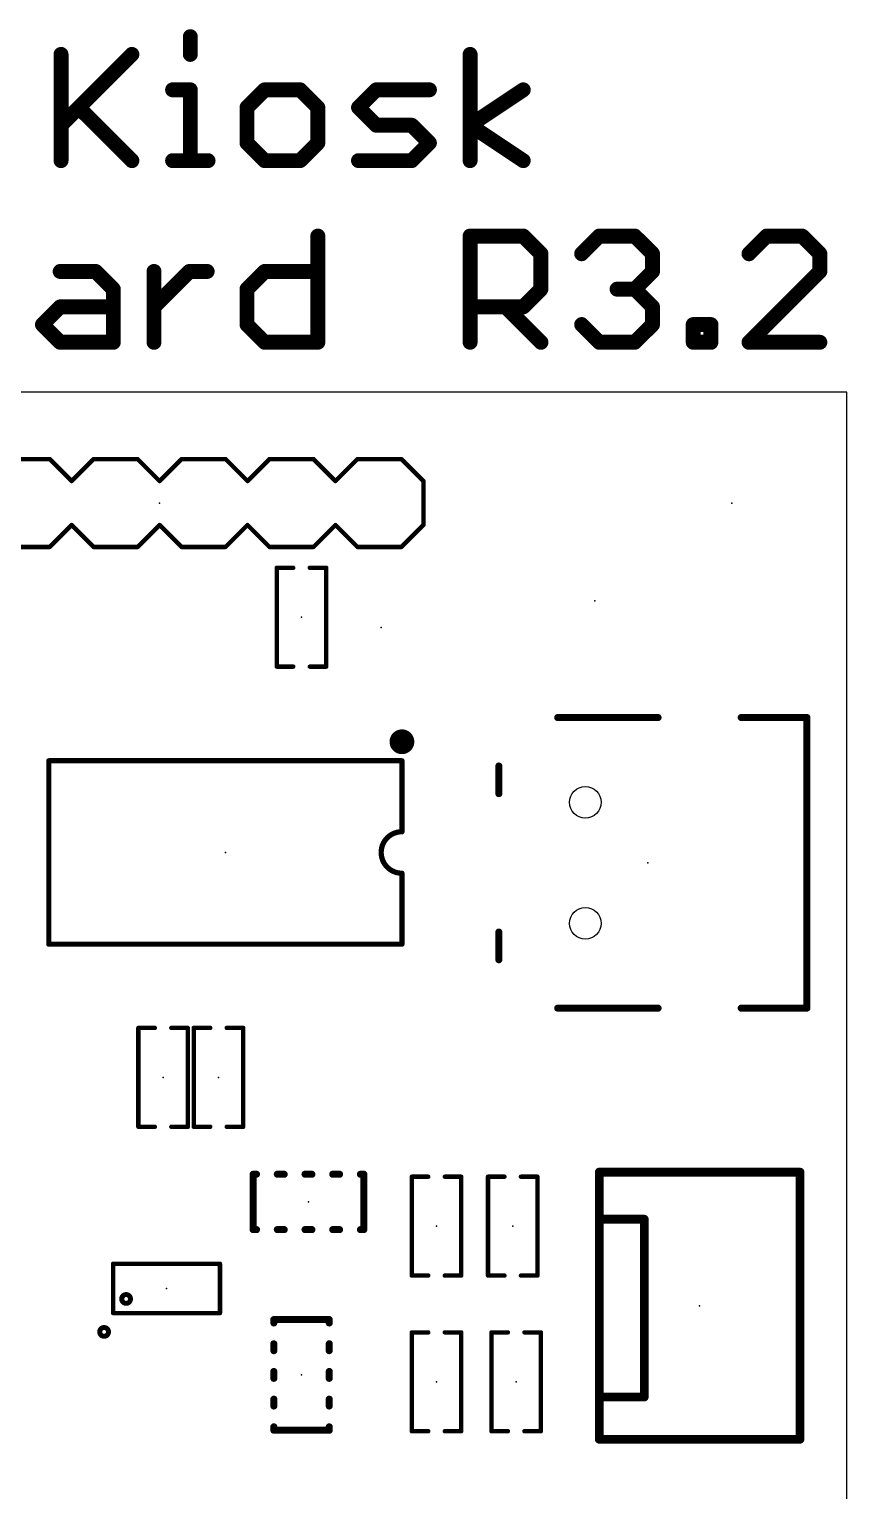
# Model space of a CAD drawing. Extents: x -49 to 146, y -19 to 112.
# Drawn here: x 122.43 to 146.05, y 70.15 to 112.4 of the extents above; entities that cross this region are included whole.
import ezdxf

# ---------------------------------------------------------------- set-up
doc = ezdxf.new("R2010")
doc.units = 0
for name, color, linetype in [('20', 7, 'CONTINUOUS'), ('21', 253, 'CONTINUOUS'), ('23', 7, 'CONTINUOUS')]:
    doc.layers.add(name, color=color, linetype=linetype)

msp = doc.modelspace()

# ---------------------------------------------------------------- linework, layer by layer
at = {"layer": '20'}
for p, q in [((146.05, 101.9), (0, 101.9)), ((146.05, 0), (146.05, 101.9))]:
    msp.add_line(p, q, dxfattribs=at)
for centre in [(138.5, 90.05), (138.5, 86.55)]:
    msp.add_circle(centre, 0.4572, dxfattribs=at)
at = {"layer": '21'}
for points, const_width in [([(127.0871, 112.1791), (127.0871, 111.6673)], 0.4318), ([(123.3525, 111.6673), (123.3525, 108.5965)], 0.4318), ([(123.3525, 109.6201), (125.3997, 111.6673)], 0.4318), ([(135.1693, 108.5965), (135.1693, 111.6673)], 0.4318), ([(126.5752, 110.6437), (127.0871, 110.6437)], 0.4318), ([(127.0871, 110.6437), (127.0871, 108.5965)], 0.4318), ([(129.2356, 110.6437), (128.7237, 110.1319)], 0.4318), ([(130.2592, 110.6437), (129.2356, 110.6437)], 0.4318), ([(130.771, 110.1319), (130.2592, 110.6437)], 0.4318), ([(131.9465, 110.1319), (132.4583, 110.6437)], 0.4318), ([(132.4583, 110.6437), (133.9937, 110.6437)], 0.4318), ([(135.1693, 109.6201), (136.7047, 110.6437)], 0.4318), ([(123.8643, 110.1319), (125.3997, 108.5965)], 0.4318), ([(128.7237, 110.1319), (128.7237, 109.1083)], 0.4318), ([(130.771, 109.1083), (130.771, 110.1319)], 0.4318), ([(132.4583, 109.6201), (131.9465, 110.1319)], 0.4318), ([(133.4819, 109.6201), (132.4583, 109.6201)], 0.4318), ([(133.9937, 109.1083), (133.4819, 109.6201)], 0.4318), ([(136.7047, 108.5965), (135.1693, 109.6201)], 0.4318), ([(128.7237, 109.1083), (129.2356, 108.5965)], 0.4318), ([(130.2592, 108.5965), (130.771, 109.1083)], 0.4318), ([(133.4819, 108.5965), (133.9937, 109.1083)], 0.4318), ([(126.5752, 108.5965), (127.5989, 108.5965)], 0.4318), ([(129.2356, 108.5965), (130.2592, 108.5965)], 0.4318), ([(131.9465, 108.5965), (133.4819, 108.5965)], 0.4318), ([(130.771, 106.4173), (130.771, 103.3465)], 0.4318), ([(135.1693, 103.3465), (135.1693, 106.4173)], 0.4318), ([(135.1693, 106.4173), (136.7047, 106.4173)], 0.4318), ([(136.7047, 106.4173), (137.2165, 105.9055)], 0.4318), ([(138.392, 105.9055), (138.9038, 106.4173)], 0.4318), ([(138.9038, 106.4173), (139.9274, 106.4173)], 0.4318), ([(139.9274, 106.4173), (140.4392, 105.9055)], 0.4318), ([(143.7379, 106.4173), (143.2261, 105.9055)], 0.4318), ([(144.7615, 106.4173), (143.7379, 106.4173)], 0.4318), ([(145.2733, 105.9055), (144.7615, 106.4173)], 0.4318), ([(137.2165, 105.9055), (137.2165, 104.8819)], 0.4318), ([(140.4392, 105.9055), (140.4392, 105.3937)], 0.4318), ([(145.2733, 105.3937), (145.2733, 105.9055)], 0.4318), ([(123.3272, 105.3937), (124.3508, 105.3937)], 0.4318), ([(124.3508, 105.3937), (124.8626, 104.8819)], 0.4318), ([(126.0381, 103.3465), (126.0381, 105.3937)], 0.4318), ([(126.0381, 104.3701), (127.0617, 105.3937)], 0.4318), ([(127.0617, 105.3937), (127.5735, 105.3937)], 0.4318), ([(128.7237, 104.8819), (129.2356, 105.3937)], 0.4318), ([(129.2356, 105.3937), (130.771, 105.3937)], 0.4318), ([(140.4392, 105.3937), (139.9274, 104.8819)], 0.4318), ([(143.2261, 103.3465), (145.2733, 105.3937)], 0.4318), ([(124.8626, 104.8819), (124.8626, 103.3465)], 0.4318), ([(128.7237, 103.8583), (128.7237, 104.8819)], 0.4318), ([(137.2165, 104.8819), (136.7047, 104.3701)], 0.4318), ([(139.9274, 104.8819), (139.4156, 104.8819)], 0.4318), ([(139.9274, 104.8819), (140.4392, 104.3701)], 0.4318), ([(122.8154, 103.8583), (123.3272, 104.3701)], 0.4318), ([(123.3272, 104.3701), (124.8626, 104.3701)], 0.4318), ([(136.7047, 104.3701), (135.1693, 104.3701)], 0.4318), ([(136.1929, 104.3701), (137.2165, 103.3465)], 0.4318), ([(140.4392, 104.3701), (140.4392, 103.8583)], 0.4318), ([(123.3272, 103.3465), (122.8154, 103.8583)], 0.4318), ([(129.2356, 103.3465), (128.7237, 103.8583)], 0.4318), ([(138.9038, 103.3465), (138.392, 103.8583)], 0.4318), ([(140.4392, 103.8583), (139.9274, 103.3465)], 0.4318), ([(141.6148, 103.3465), (141.6148, 103.8583)], 0.4318), ([(141.6148, 103.8583), (142.1266, 103.8583)], 0.4318), ([(142.1266, 103.8583), (142.1266, 103.3465)], 0.4318), ([(124.8626, 103.3465), (123.3272, 103.3465)], 0.4318), ([(130.771, 103.3465), (129.2356, 103.3465)], 0.4318), ([(139.9274, 103.3465), (138.9038, 103.3465)], 0.4318), ([(142.1266, 103.3465), (141.6148, 103.3465)], 0.4318), ([(145.2733, 103.3465), (143.2261, 103.3465)], 0.4318), ([(121.755, 99.97), (123.025, 99.97)], 0.127), ([(123.025, 99.97), (123.66, 99.335)], 0.127), ([(123.66, 99.335), (124.295, 99.97)], 0.127), ([(124.295, 99.97), (125.565, 99.97)], 0.127), ([(125.565, 99.97), (126.2, 99.335)], 0.127), ([(126.835, 99.97), (126.2, 99.335)], 0.127), ([(126.835, 99.97), (128.105, 99.97)], 0.127), ([(128.105, 99.97), (128.74, 99.335)], 0.127), ([(128.74, 99.335), (129.375, 99.97)], 0.127), ([(129.375, 99.97), (130.645, 99.97)], 0.127), ([(130.645, 99.97), (131.28, 99.335)], 0.127), ([(131.28, 99.335), (131.915, 99.97)], 0.127), ([(131.915, 99.97), (133.185, 99.97)], 0.127), ([(133.185, 99.97), (133.82, 99.335)], 0.127), ([(133.82, 99.335), (133.82, 98.065)], 0.127), ([(123.66, 98.065), (123.025, 97.43)], 0.127), ([(124.295, 97.43), (123.66, 98.065)], 0.127), ([(126.2, 98.065), (125.565, 97.43)], 0.127), ([(126.2, 98.065), (126.835, 97.43)], 0.127), ([(128.74, 98.065), (128.105, 97.43)], 0.127), ([(129.375, 97.43), (128.74, 98.065)], 0.127), ([(131.28, 98.065), (130.645, 97.43)], 0.127), ([(131.915, 97.43), (131.28, 98.065)], 0.127), ([(133.82, 98.065), (133.185, 97.43)], 0.127), ([(123.025, 97.43), (121.755, 97.43)], 0.127), ([(125.565, 97.43), (124.295, 97.43)], 0.127), ([(128.105, 97.43), (126.835, 97.43)], 0.127), ([(130.645, 97.43), (129.375, 97.43)], 0.127), ([(133.185, 97.43), (131.915, 97.43)], 0.127), ([(130.0619, 96.8288), (129.5856, 96.8288)], 0.127), ([(129.5856, 96.8288), (129.5856, 93.9712)], 0.127), ([(130.5381, 96.8288), (131.0144, 96.8288)], 0.127), ([(131.0144, 96.8288), (131.0144, 93.9712)], 0.127), ([(129.5856, 93.9712), (130.0619, 93.9712)], 0.127), ([(131.0144, 93.9712), (130.5381, 93.9712)], 0.127), ([(140.6, 92.5), (137.7, 92.5)], 0.2032), ([(144.9, 92.5), (143, 92.5)], 0.2032), ([(144.9, 84.1), (144.9, 92.5)], 0.2032), ([(123, 85.95), (123, 91.25)], 0.1524), ([(123, 91.25), (133.2, 91.25)], 0.1524), ([(133.2, 91.25), (133.2, 89.2)], 0.1524), ([(136, 91.1), (136, 90.3)], 0.2032), ([(133.2, 88), (133.2, 85.95)], 0.1524), ([(136, 86.3), (136, 85.5)], 0.2032), ([(133.2, 85.95), (123, 85.95)], 0.1524), ([(140.6, 84.1), (137.7, 84.1)], 0.2032), ([(143, 84.1), (144.9, 84.1)], 0.2032), ([(125.5856, 80.6712), (125.5856, 83.5288)], 0.127), ([(125.5856, 83.5288), (126.0619, 83.5288)], 0.127), ([(127.0144, 83.5288), (126.5381, 83.5288)], 0.127), ([(127.0144, 80.6712), (127.0144, 83.5288)], 0.127), ([(127.1856, 80.6712), (127.1856, 83.5288)], 0.127), ([(127.1856, 83.5288), (127.6619, 83.5288)], 0.127), ([(128.6144, 83.5288), (128.1381, 83.5288)], 0.127), ([(128.6144, 80.6712), (128.6144, 83.5288)], 0.127), ([(126.0619, 80.6712), (125.5856, 80.6712)], 0.127), ([(126.5381, 80.6712), (127.0144, 80.6712)], 0.127), ([(127.6619, 80.6712), (127.1856, 80.6712)], 0.127), ([(128.1381, 80.6712), (128.6144, 80.6712)], 0.127), ([(138.9, 78), (138.9, 79.36)], 0.254), ([(138.9, 79.36), (144.7, 79.36)], 0.254), ([(144.7, 79.36), (144.7, 71.64)], 0.254), ([(128.9, 77.7), (128.9, 79.3)], 0.2032), ([(128.9, 79.3), (129, 79.3)], 0.2032), ([(129.8, 79.3), (129.6, 79.3)], 0.2032), ([(130.6, 79.3), (130.4, 79.3)], 0.2032), ([(131.4, 79.3), (131.2, 79.3)], 0.2032), ([(132, 79.3), (132.1, 79.3)], 0.2032), ([(132.1, 79.3), (132.1, 77.7)], 0.2032), ([(133.9619, 79.2288), (133.4856, 79.2288)], 0.127), ([(133.4856, 79.2288), (133.4856, 76.3712)], 0.127), ([(134.4381, 79.2288), (134.9144, 79.2288)], 0.127), ([(134.9144, 79.2288), (134.9144, 76.3712)], 0.127), ([(136.1619, 79.2288), (135.6856, 79.2288)], 0.127), ([(135.6856, 79.2288), (135.6856, 76.3712)], 0.127), ([(136.6381, 79.2288), (137.1144, 79.2288)], 0.127), ([(137.1144, 79.2288), (137.1144, 76.3712)], 0.127), ([(129, 77.7), (128.9, 77.7)], 0.2032), ([(129.6, 77.7), (129.8, 77.7)], 0.2032), ([(130.4, 77.7), (130.6, 77.7)], 0.2032), ([(131.2, 77.7), (131.4, 77.7)], 0.2032), ([(132.1, 77.7), (132, 77.7)], 0.2032), ([(138.9, 72.86), (138.9, 78)], 0.254), ([(140.2, 78), (138.9, 78)], 0.254), ([(140.2, 72.86), (140.2, 78)], 0.254), ([(124.8562, 76.7126), (127.9438, 76.7126)], 0.127), ([(124.8562, 75.2876), (124.8562, 76.7126)], 0.127), ([(127.9438, 76.7126), (127.9438, 75.2876)], 0.127), ([(133.4856, 76.3712), (133.9619, 76.3712)], 0.127), ([(134.9144, 76.3712), (134.4381, 76.3712)], 0.127), ([(135.6856, 76.3712), (136.1619, 76.3712)], 0.127), ([(137.1144, 76.3712), (136.6381, 76.3712)], 0.127), ([(127.9438, 75.2876), (124.8562, 75.2876)], 0.127), ([(129.5, 75.1), (131.1, 75.1)], 0.2032), ([(129.5, 75), (129.5, 75.1)], 0.2032), ([(131.1, 75.1), (131.1, 75)], 0.2032), ([(133.9619, 74.7288), (133.4856, 74.7288)], 0.127), ([(133.4856, 74.7288), (133.4856, 71.8712)], 0.127), ([(134.4381, 74.7288), (134.9144, 74.7288)], 0.127), ([(134.9144, 74.7288), (134.9144, 71.8712)], 0.127), ([(136.2619, 74.7288), (135.7856, 74.7288)], 0.127), ([(135.7856, 74.7288), (135.7856, 71.8712)], 0.127), ([(136.7381, 74.7288), (137.2144, 74.7288)], 0.127), ([(137.2144, 74.7288), (137.2144, 71.8712)], 0.127), ([(129.5, 74.4), (129.5, 74.2)], 0.2032), ([(131.1, 74.2), (131.1, 74.4)], 0.2032), ([(129.5, 73.6), (129.5, 73.4)], 0.2032), ([(131.1, 73.4), (131.1, 73.6)], 0.2032), ([(129.5, 72.8), (129.5, 72.6)], 0.2032), ([(131.1, 72.6), (131.1, 72.8)], 0.2032), ([(138.9, 71.64), (138.9, 72.86)], 0.254), ([(138.9, 72.86), (140.2, 72.86)], 0.254), ([(129.5, 71.9), (129.5, 72)], 0.2032), ([(131.1, 71.9), (129.5, 71.9)], 0.2032), ([(131.1, 72), (131.1, 71.9)], 0.2032), ([(133.4856, 71.8712), (133.9619, 71.8712)], 0.127), ([(134.9144, 71.8712), (134.4381, 71.8712)], 0.127), ([(135.7856, 71.8712), (136.2619, 71.8712)], 0.127), ([(137.2144, 71.8712), (136.7381, 71.8712)], 0.127), ([(144.7, 71.64), (138.9, 71.64)], 0.254)]:
    msp.add_lwpolyline(points, dxfattribs=dict(at, const_width=const_width))
for points, const_width in [([(127.195, 112.1791, 1), (126.9791, 112.1791)], 0.2159), ([(123.4604, 111.6673, 1), (123.2445, 111.6673)], 0.2159), ([(125.476, 111.591, 1), (125.3234, 111.7437)], 0.2159), ([(126.9791, 111.6673, 1), (127.195, 111.6673)], 0.2159), ([(135.2772, 111.6673, 1), (135.0613, 111.6673)], 0.2159), ([(126.5752, 110.7517, 1), (126.5752, 110.5358)], 0.2159), ([(127.195, 110.6437, 1), (126.9791, 110.6437)], 0.2159), ([(127.0871, 110.5358, 1), (127.0871, 110.7517)], 0.2159), ([(129.2356, 110.7517, 1), (129.2356, 110.5358)], 0.2159), ([(129.3119, 110.5674, 1), (129.1592, 110.72)], 0.2159), ([(130.3355, 110.72, 1), (130.1828, 110.5674)], 0.2159), ([(130.2592, 110.5358, 1), (130.2592, 110.7517)], 0.2159), ([(132.4583, 110.7517, 1), (132.4583, 110.5358)], 0.2159), ([(132.5346, 110.5674, 1), (132.382, 110.72)], 0.2159), ([(133.9937, 110.5358, 1), (133.9937, 110.7517)], 0.2159), ([(136.7645, 110.5539, 1), (136.6448, 110.7335)], 0.2159), ([(123.9406, 110.2082, 1), (123.788, 110.0556)], 0.2159), ([(128.8317, 110.1319, 1), (128.6158, 110.1319)], 0.2159), ([(128.6474, 110.2082, 1), (128.8001, 110.0556)], 0.2159), ([(130.8789, 110.1319, 1), (130.663, 110.1319)], 0.2159), ([(130.6946, 110.0556, 1), (130.8473, 110.2082)], 0.2159), ([(132.0228, 110.2082, 1), (131.8702, 110.0556)], 0.2159), ([(131.8702, 110.2082, 1), (132.0228, 110.0556)], 0.2159), ([(132.4583, 109.7281, 1), (132.4583, 109.5122)], 0.2159), ([(133.5582, 109.6964, 1), (133.4056, 109.5438)], 0.2159), ([(133.4819, 109.5122, 1), (133.4819, 109.7281)], 0.2159), ([(135.2291, 109.7099, 1), (135.1094, 109.5303)], 0.2159), ([(123.2762, 109.6964, 1), (123.4288, 109.5438)], 0.2159), ([(132.382, 109.5438, 1), (132.5346, 109.6964)], 0.2159), ([(135.1094, 109.7099, 1), (135.2291, 109.5303)], 0.2159), ([(128.6158, 109.1083, 1), (128.8317, 109.1083)], 0.2159), ([(128.8001, 109.1846, 1), (128.6474, 109.032)], 0.2159), ([(130.663, 109.1083, 1), (130.8789, 109.1083)], 0.2159), ([(130.8473, 109.032, 1), (130.6946, 109.1846)], 0.2159), ([(134.07, 109.032, 1), (133.9174, 109.1846)], 0.2159), ([(133.9174, 109.032, 1), (134.07, 109.1846)], 0.2159), ([(123.2445, 108.5965, 1), (123.4604, 108.5965)], 0.2159), ([(125.3234, 108.5202, 1), (125.476, 108.6728)], 0.2159), ([(126.5752, 108.7045, 1), (126.5752, 108.4886)], 0.2159), ([(126.9791, 108.5965, 1), (127.195, 108.5965)], 0.2159), ([(127.5989, 108.4886, 1), (127.5989, 108.7045)], 0.2159), ([(129.2356, 108.7045, 1), (129.2356, 108.4886)], 0.2159), ([(129.1592, 108.5202, 1), (129.3119, 108.6728)], 0.2159), ([(130.1828, 108.6728, 1), (130.3355, 108.5202)], 0.2159), ([(130.2592, 108.4886, 1), (130.2592, 108.7045)], 0.2159), ([(131.9465, 108.7045, 1), (131.9465, 108.4886)], 0.2159), ([(133.4056, 108.6728, 1), (133.5582, 108.5202)], 0.2159), ([(133.4819, 108.4886, 1), (133.4819, 108.7045)], 0.2159), ([(135.0613, 108.5965, 1), (135.2772, 108.5965)], 0.2159), ([(136.6448, 108.5067, 1), (136.7645, 108.6863)], 0.2159), ([(130.8789, 106.4173, 1), (130.663, 106.4173)], 0.2159), ([(135.2772, 106.4173, 1), (135.0613, 106.4173)], 0.2159), ([(135.1693, 106.5253, 1), (135.1693, 106.3094)], 0.2159), ([(136.781, 106.4937, 1), (136.6283, 106.341)], 0.2159), ([(136.7047, 106.3094, 1), (136.7047, 106.5253)], 0.2159), ([(138.9038, 106.5253, 1), (138.9038, 106.3094)], 0.2159), ([(138.9801, 106.341, 1), (138.8275, 106.4937)], 0.2159), ([(140.0037, 106.4937, 1), (139.8511, 106.341)], 0.2159), ([(139.9274, 106.3094, 1), (139.9274, 106.5253)], 0.2159), ([(143.7379, 106.5253, 1), (143.7379, 106.3094)], 0.2159), ([(143.8143, 106.341, 1), (143.6616, 106.4937)], 0.2159), ([(144.8379, 106.4937, 1), (144.6852, 106.341)], 0.2159), ([(144.7615, 106.3094, 1), (144.7615, 106.5253)], 0.2159), ([(137.3244, 105.9055, 1), (137.1085, 105.9055)], 0.2159), ([(137.1401, 105.8292, 1), (137.2928, 105.9819)], 0.2159), ([(138.3157, 105.9819, 1), (138.4683, 105.8292)], 0.2159), ([(140.5472, 105.9055, 1), (140.3313, 105.9055)], 0.2159), ([(140.3629, 105.8292, 1), (140.5156, 105.9819)], 0.2159), ([(143.1498, 105.9819, 1), (143.3025, 105.8292)], 0.2159), ([(145.3813, 105.9055, 1), (145.1654, 105.9055)], 0.2159), ([(145.197, 105.8292, 1), (145.3497, 105.9819)], 0.2159), ([(123.3272, 105.5017, 1), (123.3272, 105.2858)], 0.2159), ([(124.4271, 105.47, 1), (124.2744, 105.3174)], 0.2159), ([(124.3508, 105.2858, 1), (124.3508, 105.5017)], 0.2159), ([(126.1461, 105.3937, 1), (125.9302, 105.3937)], 0.2159), ([(127.0617, 105.5017, 1), (127.0617, 105.2858)], 0.2159), ([(127.1381, 105.3174, 1), (126.9854, 105.47)], 0.2159), ([(127.5735, 105.2858, 1), (127.5735, 105.5017)], 0.2159), ([(129.2356, 105.5017, 1), (129.2356, 105.2858)], 0.2159), ([(129.3119, 105.3174, 1), (129.1592, 105.47)], 0.2159), ([(130.771, 105.2858, 1), (130.771, 105.5017)], 0.2159), ([(140.3313, 105.3937, 1), (140.5472, 105.3937)], 0.2159), ([(140.5156, 105.3174, 1), (140.3629, 105.47)], 0.2159), ([(145.1654, 105.3937, 1), (145.3813, 105.3937)], 0.2159), ([(145.3497, 105.3174, 1), (145.197, 105.47)], 0.2159), ([(124.9705, 104.8819, 1), (124.7546, 104.8819)], 0.2159), ([(124.7862, 104.8056, 1), (124.9389, 104.9582)], 0.2159), ([(128.8317, 104.8819, 1), (128.6158, 104.8819)], 0.2159), ([(128.6474, 104.9582, 1), (128.8001, 104.8056)], 0.2159), ([(137.1085, 104.8819, 1), (137.3244, 104.8819)], 0.2159), ([(137.2928, 104.8056, 1), (137.1401, 104.9582)], 0.2159), ([(139.4156, 104.9899, 1), (139.4156, 104.774)], 0.2159), ([(140.0037, 104.9582, 1), (139.8511, 104.8056)], 0.2159), ([(139.8511, 104.9582, 1), (140.0037, 104.8056)], 0.2159), ([(139.9274, 104.774, 1), (139.9274, 104.9899)], 0.2159), ([(123.3272, 104.4781, 1), (123.3272, 104.2622)], 0.2159), ([(123.4035, 104.2938, 1), (123.2508, 104.4464)], 0.2159), ([(124.8626, 104.2622, 1), (124.8626, 104.4781)], 0.2159), ([(125.9618, 104.4464, 1), (126.1145, 104.2938)], 0.2159), ([(135.1693, 104.4781, 1), (135.1693, 104.2622)], 0.2159), ([(136.2692, 104.4464, 1), (136.1165, 104.2938)], 0.2159), ([(136.6283, 104.4464, 1), (136.781, 104.2938)], 0.2159), ([(136.7047, 104.2622, 1), (136.7047, 104.4781)], 0.2159), ([(140.5472, 104.3701, 1), (140.3313, 104.3701)], 0.2159), ([(140.3629, 104.2938, 1), (140.5156, 104.4464)], 0.2159), ([(122.8917, 103.9346, 1), (122.739, 103.782)], 0.2159), ([(122.739, 103.9346, 1), (122.8917, 103.782)], 0.2159), ([(128.6158, 103.8583, 1), (128.8317, 103.8583)], 0.2159), ([(128.8001, 103.9346, 1), (128.6474, 103.782)], 0.2159), ([(138.4683, 103.9346, 1), (138.3157, 103.782)], 0.2159), ([(140.3313, 103.8583, 1), (140.5472, 103.8583)], 0.2159), ([(140.5156, 103.782, 1), (140.3629, 103.9346)], 0.2159), ([(141.6148, 103.9663, 1), (141.6148, 103.7504)], 0.2159), ([(141.7227, 103.8583, 1), (141.5068, 103.8583)], 0.2159), ([(142.2345, 103.8583, 1), (142.0186, 103.8583)], 0.2159), ([(142.1266, 103.7504, 1), (142.1266, 103.9663)], 0.2159), ([(123.3272, 103.4545, 1), (123.3272, 103.2386)], 0.2159), ([(123.2508, 103.2702, 1), (123.4035, 103.4228)], 0.2159), ([(124.8626, 103.2386, 1), (124.8626, 103.4545)], 0.2159), ([(129.2356, 103.4545, 1), (129.2356, 103.2386)], 0.2159), ([(129.1592, 103.2702, 1), (129.3119, 103.4228)], 0.2159), ([(130.771, 103.2386, 1), (130.771, 103.4545)], 0.2159), ([(137.1401, 103.2702, 1), (137.2928, 103.4228)], 0.2159), ([(138.9038, 103.4545, 1), (138.9038, 103.2386)], 0.2159), ([(138.8275, 103.2702, 1), (138.9801, 103.4228)], 0.2159), ([(139.8511, 103.4228, 1), (140.0037, 103.2702)], 0.2159), ([(139.9274, 103.2386, 1), (139.9274, 103.4545)], 0.2159), ([(141.6148, 103.4545, 1), (141.6148, 103.2386)], 0.2159), ([(142.1266, 103.2386, 1), (142.1266, 103.4545)], 0.2159), ([(143.2261, 103.4545, 1), (143.2261, 103.2386)], 0.2159), ([(143.1498, 103.4228, 1), (143.3025, 103.2702)], 0.2159), ([(145.2733, 103.2386, 1), (145.2733, 103.4545)], 0.2159), ([(124.7546, 103.3465, 1), (124.9705, 103.3465)], 0.2159), ([(125.9302, 103.3465, 1), (126.1461, 103.3465)], 0.2159), ([(130.663, 103.3465, 1), (130.8789, 103.3465)], 0.2159), ([(135.0613, 103.3465, 1), (135.2772, 103.3465)], 0.2159), ([(141.5068, 103.3465, 1), (141.7227, 103.3465)], 0.2159), ([(142.0186, 103.3465, 1), (142.2345, 103.3465)], 0.2159), ([(123.0475, 99.9925, 1), (123.0025, 99.9475)], 0.0635), ([(123.025, 99.9382, 1), (123.025, 100.0018)], 0.0635), ([(124.295, 100.0018, 1), (124.295, 99.9382)], 0.0635), ([(124.3175, 99.9475, 1), (124.2725, 99.9925)], 0.0635), ([(125.5875, 99.9925, 1), (125.5425, 99.9475)], 0.0635), ([(125.565, 99.9382, 1), (125.565, 100.0018)], 0.0635), ([(126.835, 100.0018, 1), (126.835, 99.9382)], 0.0635), ([(126.8575, 99.9475, 1), (126.8125, 99.9925)], 0.0635), ([(128.1275, 99.9925, 1), (128.0825, 99.9475)], 0.0635), ([(128.105, 99.9382, 1), (128.105, 100.0018)], 0.0635), ([(129.375, 100.0018, 1), (129.375, 99.9382)], 0.0635), ([(129.3975, 99.9475, 1), (129.3525, 99.9925)], 0.0635), ([(130.6675, 99.9925, 1), (130.6225, 99.9475)], 0.0635), ([(130.645, 99.9382, 1), (130.645, 100.0018)], 0.0635), ([(131.915, 100.0018, 1), (131.915, 99.9382)], 0.0635), ([(131.9375, 99.9475, 1), (131.8925, 99.9925)], 0.0635), ([(133.2075, 99.9925, 1), (133.1625, 99.9475)], 0.0635), ([(133.185, 99.9382, 1), (133.185, 100.0018)], 0.0635), ([(123.6375, 99.3575, 1), (123.6825, 99.3125)], 0.0635), ([(123.6375, 99.3125, 1), (123.6825, 99.3575)], 0.0635), ([(126.1775, 99.3575, 1), (126.2225, 99.3125)], 0.0635), ([(126.1775, 99.3125, 1), (126.2225, 99.3575)], 0.0635), ([(128.7175, 99.3575, 1), (128.7625, 99.3125)], 0.0635), ([(128.7175, 99.3125, 1), (128.7625, 99.3575)], 0.0635), ([(131.2575, 99.3575, 1), (131.3025, 99.3125)], 0.0635), ([(131.2575, 99.3125, 1), (131.3025, 99.3575)], 0.0635), ([(133.8517, 99.335, 1), (133.7883, 99.335)], 0.0635), ([(133.7975, 99.3125, 1), (133.8425, 99.3575)], 0.0635), ([(123.6825, 98.0875, 1), (123.6375, 98.0425)], 0.0635), ([(123.6825, 98.0425, 1), (123.6375, 98.0875)], 0.0635), ([(126.2225, 98.0875, 1), (126.1775, 98.0425)], 0.0635), ([(126.2225, 98.0425, 1), (126.1775, 98.0875)], 0.0635), ([(128.7625, 98.0875, 1), (128.7175, 98.0425)], 0.0635), ([(128.7625, 98.0425, 1), (128.7175, 98.0875)], 0.0635), ([(131.3025, 98.0875, 1), (131.2575, 98.0425)], 0.0635), ([(131.3025, 98.0425, 1), (131.2575, 98.0875)], 0.0635), ([(133.7883, 98.065, 1), (133.8517, 98.065)], 0.0635), ([(133.8425, 98.0425, 1), (133.7975, 98.0875)], 0.0635), ([(123.0025, 97.4525, 1), (123.0475, 97.4075)], 0.0635), ([(123.025, 97.3983, 1), (123.025, 97.4618)], 0.0635), ([(124.295, 97.4618, 1), (124.295, 97.3983)], 0.0635), ([(124.2725, 97.4075, 1), (124.3175, 97.4525)], 0.0635), ([(125.5425, 97.4525, 1), (125.5875, 97.4075)], 0.0635), ([(125.565, 97.3983, 1), (125.565, 97.4618)], 0.0635), ([(126.835, 97.4618, 1), (126.835, 97.3983)], 0.0635), ([(126.8125, 97.4075, 1), (126.8575, 97.4525)], 0.0635), ([(128.0825, 97.4525, 1), (128.1275, 97.4075)], 0.0635), ([(128.105, 97.3983, 1), (128.105, 97.4618)], 0.0635), ([(129.375, 97.4618, 1), (129.375, 97.3983)], 0.0635), ([(129.3525, 97.4075, 1), (129.3975, 97.4525)], 0.0635), ([(130.6225, 97.4525, 1), (130.6675, 97.4075)], 0.0635), ([(130.645, 97.3983, 1), (130.645, 97.4618)], 0.0635), ([(131.915, 97.4618, 1), (131.915, 97.3983)], 0.0635), ([(131.8925, 97.4075, 1), (131.9375, 97.4525)], 0.0635), ([(133.1625, 97.4525, 1), (133.2075, 97.4075)], 0.0635), ([(133.185, 97.3983, 1), (133.185, 97.4618)], 0.0635), ([(129.5856, 96.8606, 1), (129.5856, 96.797)], 0.0635), ([(129.6173, 96.8288, 1), (129.5539, 96.8288)], 0.0635), ([(130.0619, 96.797, 1), (130.0619, 96.8606)], 0.0635), ([(130.5381, 96.8606, 1), (130.5381, 96.797)], 0.0635), ([(131.0461, 96.8288, 1), (130.9827, 96.8288)], 0.0635), ([(131.0144, 96.797, 1), (131.0144, 96.8606)], 0.0635), ([(129.5856, 94.003, 1), (129.5856, 93.9395)], 0.0635), ([(129.5539, 93.9712, 1), (129.6173, 93.9712)], 0.0635), ([(130.0619, 93.9395, 1), (130.0619, 94.003)], 0.0635), ([(130.5381, 94.003, 1), (130.5381, 93.9395)], 0.0635), ([(130.9827, 93.9712, 1), (131.0461, 93.9712)], 0.0635), ([(131.0144, 93.9395, 1), (131.0144, 94.003)], 0.0635), ([(137.7, 92.5508, 1), (137.7, 92.4492)], 0.1016), ([(140.6, 92.4492, 1), (140.6, 92.5508)], 0.1016), ([(143, 92.5508, 1), (143, 92.4492)], 0.1016), ([(144.9508, 92.5, 1), (144.8492, 92.5)], 0.1016), ([(144.9, 92.4492, 1), (144.9, 92.5508)], 0.1016), ([(133.2, 91.6198, 1), (133.2, 91.9802, 1), (133.2, 91.6198)], 0.3556), ([(123.0381, 91.25, 1), (122.9619, 91.25)], 0.0762), ([(123, 91.2881, 1), (123, 91.2119)], 0.0762), ([(133.2381, 91.25, 1), (133.1619, 91.25)], 0.0762), ([(133.2, 91.2119, 1), (133.2, 91.2881)], 0.0762), ([(136.0508, 91.1, 1), (135.9492, 91.1)], 0.1016), ([(135.9492, 90.3, 1), (136.0508, 90.3)], 0.1016), ([(133.2, 89.2, 1), (133.2, 88)], 0.1524), ([(133.1619, 89.2, 1), (133.2381, 89.2)], 0.0762), ([(133.2, 89.1619, 1), (133.2, 89.2381)], 0.0762), ([(133.2381, 88, 1), (133.1619, 88)], 0.0762), ([(133.2, 87.9619, 1), (133.2, 88.0381)], 0.0762), ([(136.0508, 86.3, 1), (135.9492, 86.3)], 0.1016), ([(123, 85.9881, 1), (123, 85.9119)], 0.0762), ([(122.9619, 85.95, 1), (123.0381, 85.95)], 0.0762), ([(133.1619, 85.95, 1), (133.2381, 85.95)], 0.0762), ([(133.2, 85.9119, 1), (133.2, 85.9881)], 0.0762), ([(135.9492, 85.5, 1), (136.0508, 85.5)], 0.1016), ([(137.7, 84.1508, 1), (137.7, 84.0492)], 0.1016), ([(140.6, 84.0492, 1), (140.6, 84.1508)], 0.1016), ([(143, 84.1508, 1), (143, 84.0492)], 0.1016), ([(144.8492, 84.1, 1), (144.9508, 84.1)], 0.1016), ([(144.9, 84.0492, 1), (144.9, 84.1508)], 0.1016), ([(125.6174, 83.5288, 1), (125.5538, 83.5288)], 0.0635), ([(125.5856, 83.5606, 1), (125.5856, 83.4971)], 0.0635), ([(126.0619, 83.4971, 1), (126.0619, 83.5606)], 0.0635), ([(126.5381, 83.5606, 1), (126.5381, 83.4971)], 0.0635), ([(127.0462, 83.5288, 1), (126.9827, 83.5288)], 0.0635), ([(127.0144, 83.4971, 1), (127.0144, 83.5606)], 0.0635), ([(127.2174, 83.5288, 1), (127.1539, 83.5288)], 0.0635), ([(127.1856, 83.5606, 1), (127.1856, 83.4971)], 0.0635), ([(127.6619, 83.4971, 1), (127.6619, 83.5606)], 0.0635), ([(128.1381, 83.5606, 1), (128.1381, 83.4971)], 0.0635), ([(128.6462, 83.5288, 1), (128.5827, 83.5288)], 0.0635), ([(128.6144, 83.4971, 1), (128.6144, 83.5606)], 0.0635), ([(125.5856, 80.703, 1), (125.5856, 80.6394)], 0.0635), ([(125.5538, 80.6712, 1), (125.6174, 80.6712)], 0.0635), ([(126.0619, 80.6394, 1), (126.0619, 80.703)], 0.0635), ([(126.5381, 80.703, 1), (126.5381, 80.6394)], 0.0635), ([(126.9827, 80.6712, 1), (127.0462, 80.6712)], 0.0635), ([(127.0144, 80.6394, 1), (127.0144, 80.703)], 0.0635), ([(127.1856, 80.703, 1), (127.1856, 80.6394)], 0.0635), ([(127.1539, 80.6712, 1), (127.2174, 80.6712)], 0.0635), ([(127.6619, 80.6394, 1), (127.6619, 80.703)], 0.0635), ([(128.1381, 80.703, 1), (128.1381, 80.6394)], 0.0635), ([(128.5827, 80.6712, 1), (128.6462, 80.6712)], 0.0635), ([(128.6144, 80.6394, 1), (128.6144, 80.703)], 0.0635), ([(138.9635, 79.36, 1), (138.8365, 79.36)], 0.127), ([(138.9, 79.4235, 1), (138.9, 79.2965)], 0.127), ([(144.7635, 79.36, 1), (144.6365, 79.36)], 0.127), ([(144.7, 79.2965, 1), (144.7, 79.4235)], 0.127), ([(128.9508, 79.3, 1), (128.8492, 79.3)], 0.1016), ([(128.9, 79.3508, 1), (128.9, 79.2492)], 0.1016), ([(129, 79.2492, 1), (129, 79.3508)], 0.1016), ([(129.6, 79.3508, 1), (129.6, 79.2492)], 0.1016), ([(129.8, 79.2492, 1), (129.8, 79.3508)], 0.1016), ([(130.4, 79.3508, 1), (130.4, 79.2492)], 0.1016), ([(130.6, 79.2492, 1), (130.6, 79.3508)], 0.1016), ([(131.2, 79.3508, 1), (131.2, 79.2492)], 0.1016), ([(131.4, 79.2492, 1), (131.4, 79.3508)], 0.1016), ([(132, 79.3508, 1), (132, 79.2492)], 0.1016), ([(132.1508, 79.3, 1), (132.0492, 79.3)], 0.1016), ([(132.1, 79.2492, 1), (132.1, 79.3508)], 0.1016), ([(133.4856, 79.2606, 1), (133.4856, 79.1971)], 0.0635), ([(133.5173, 79.2288, 1), (133.4539, 79.2288)], 0.0635), ([(133.9619, 79.1971, 1), (133.9619, 79.2606)], 0.0635), ([(134.4381, 79.2606, 1), (134.4381, 79.1971)], 0.0635), ([(134.9461, 79.2288, 1), (134.8827, 79.2288)], 0.0635), ([(134.9144, 79.1971, 1), (134.9144, 79.2606)], 0.0635), ([(135.6856, 79.2606, 1), (135.6856, 79.1971)], 0.0635), ([(135.7173, 79.2288, 1), (135.6539, 79.2288)], 0.0635), ([(136.1619, 79.1971, 1), (136.1619, 79.2606)], 0.0635), ([(136.6381, 79.2606, 1), (136.6381, 79.1971)], 0.0635), ([(137.1462, 79.2288, 1), (137.0827, 79.2288)], 0.0635), ([(137.1144, 79.1971, 1), (137.1144, 79.2606)], 0.0635), ([(128.9, 77.7508, 1), (128.9, 77.6492)], 0.1016), ([(128.8492, 77.7, 1), (128.9508, 77.7)], 0.1016), ([(129, 77.6492, 1), (129, 77.7508)], 0.1016), ([(129.6, 77.7508, 1), (129.6, 77.6492)], 0.1016), ([(129.8, 77.6492, 1), (129.8, 77.7508)], 0.1016), ([(130.4, 77.7508, 1), (130.4, 77.6492)], 0.1016), ([(130.6, 77.6492, 1), (130.6, 77.7508)], 0.1016), ([(131.2, 77.7508, 1), (131.2, 77.6492)], 0.1016), ([(131.4, 77.6492, 1), (131.4, 77.7508)], 0.1016), ([(132, 77.7508, 1), (132, 77.6492)], 0.1016), ([(132.0492, 77.7, 1), (132.1508, 77.7)], 0.1016), ([(132.1, 77.6492, 1), (132.1, 77.7508)], 0.1016), ([(138.9635, 78, 1), (138.8365, 78)], 0.127), ([(138.9, 78.0635, 1), (138.9, 77.9365)], 0.127), ([(138.8365, 78, 1), (138.9635, 78)], 0.127), ([(140.2635, 78, 1), (140.1365, 78)], 0.127), ([(140.2, 77.9365, 1), (140.2, 78.0635)], 0.127), ([(124.888, 76.7126, 1), (124.8244, 76.7126)], 0.0635), ([(124.8562, 76.7444, 1), (124.8562, 76.6809)], 0.0635), ([(127.9756, 76.7126, 1), (127.9121, 76.7126)], 0.0635), ([(127.9438, 76.6809, 1), (127.9438, 76.7444)], 0.0635), ([(133.4856, 76.403, 1), (133.4856, 76.3394)], 0.0635), ([(133.4539, 76.3712, 1), (133.5173, 76.3712)], 0.0635), ([(133.9619, 76.3394, 1), (133.9619, 76.403)], 0.0635), ([(134.4381, 76.403, 1), (134.4381, 76.3394)], 0.0635), ([(134.8827, 76.3712, 1), (134.9461, 76.3712)], 0.0635), ([(134.9144, 76.3394, 1), (134.9144, 76.403)], 0.0635), ([(135.6856, 76.403, 1), (135.6856, 76.3394)], 0.0635), ([(135.6539, 76.3712, 1), (135.7173, 76.3712)], 0.0635), ([(136.1619, 76.3394, 1), (136.1619, 76.403)], 0.0635), ([(136.6381, 76.403, 1), (136.6381, 76.3394)], 0.0635), ([(137.0827, 76.3712, 1), (137.1462, 76.3712)], 0.0635), ([(137.1144, 76.3394, 1), (137.1144, 76.403)], 0.0635), ([(125.2316, 75.6234, 1), (125.2316, 75.767, 1), (125.2316, 75.6234)], 0.254), ([(124.8562, 75.3194, 1), (124.8562, 75.2558)], 0.0635), ([(124.8244, 75.2876, 1), (124.888, 75.2876)], 0.0635), ([(127.9121, 75.2876, 1), (127.9756, 75.2876)], 0.0635), ([(127.9438, 75.2558, 1), (127.9438, 75.3194)], 0.0635), ([(129.5, 75.1508, 1), (129.5, 75.0492)], 0.1016), ([(129.5508, 75.1, 1), (129.4492, 75.1)], 0.1016), ([(131.1508, 75.1, 1), (131.0492, 75.1)], 0.1016), ([(131.1, 75.0492, 1), (131.1, 75.1508)], 0.1016), ([(124.5966, 74.6709, 1), (124.5966, 74.8145, 1), (124.5966, 74.6709)], 0.254), ([(129.4492, 75, 1), (129.5508, 75)], 0.1016), ([(131.0492, 75, 1), (131.1508, 75)], 0.1016), ([(133.4856, 74.7606, 1), (133.4856, 74.6971)], 0.0635), ([(133.5173, 74.7288, 1), (133.4539, 74.7288)], 0.0635), ([(133.9619, 74.6971, 1), (133.9619, 74.7606)], 0.0635), ([(134.4381, 74.7606, 1), (134.4381, 74.6971)], 0.0635), ([(134.9461, 74.7288, 1), (134.8827, 74.7288)], 0.0635), ([(134.9144, 74.6971, 1), (134.9144, 74.7606)], 0.0635), ([(135.7856, 74.7606, 1), (135.7856, 74.6971)], 0.0635), ([(135.8174, 74.7288, 1), (135.7539, 74.7288)], 0.0635), ([(136.2619, 74.6971, 1), (136.2619, 74.7606)], 0.0635), ([(136.7381, 74.7606, 1), (136.7381, 74.6971)], 0.0635), ([(137.2462, 74.7288, 1), (137.1827, 74.7288)], 0.0635), ([(137.2144, 74.6971, 1), (137.2144, 74.7606)], 0.0635), ([(129.5508, 74.4, 1), (129.4492, 74.4)], 0.1016), ([(131.1508, 74.4, 1), (131.0492, 74.4)], 0.1016), ([(129.4492, 74.2, 1), (129.5508, 74.2)], 0.1016), ([(131.0492, 74.2, 1), (131.1508, 74.2)], 0.1016), ([(129.5508, 73.6, 1), (129.4492, 73.6)], 0.1016), ([(131.1508, 73.6, 1), (131.0492, 73.6)], 0.1016), ([(129.4492, 73.4, 1), (129.5508, 73.4)], 0.1016), ([(131.0492, 73.4, 1), (131.1508, 73.4)], 0.1016), ([(129.5508, 72.8, 1), (129.4492, 72.8)], 0.1016), ([(131.1508, 72.8, 1), (131.0492, 72.8)], 0.1016), ([(138.9635, 72.86, 1), (138.8365, 72.86)], 0.127), ([(138.9, 72.9235, 1), (138.9, 72.7965)], 0.127), ([(138.8365, 72.86, 1), (138.9635, 72.86)], 0.127), ([(140.1365, 72.86, 1), (140.2635, 72.86)], 0.127), ([(140.2, 72.7965, 1), (140.2, 72.9235)], 0.127), ([(129.4492, 72.6, 1), (129.5508, 72.6)], 0.1016), ([(131.0492, 72.6, 1), (131.1508, 72.6)], 0.1016), ([(129.5508, 72, 1), (129.4492, 72)], 0.1016), ([(129.5, 71.9508, 1), (129.5, 71.8492)], 0.1016), ([(129.4492, 71.9, 1), (129.5508, 71.9)], 0.1016), ([(131.1508, 72, 1), (131.0492, 72)], 0.1016), ([(131.0492, 71.9, 1), (131.1508, 71.9)], 0.1016), ([(131.1, 71.8492, 1), (131.1, 71.9508)], 0.1016), ([(133.4856, 71.903, 1), (133.4856, 71.8394)], 0.0635), ([(133.4539, 71.8712, 1), (133.5173, 71.8712)], 0.0635), ([(133.9619, 71.8394, 1), (133.9619, 71.903)], 0.0635), ([(134.4381, 71.903, 1), (134.4381, 71.8394)], 0.0635), ([(134.8827, 71.8712, 1), (134.9461, 71.8712)], 0.0635), ([(134.9144, 71.8394, 1), (134.9144, 71.903)], 0.0635), ([(135.7856, 71.903, 1), (135.7856, 71.8394)], 0.0635), ([(135.7539, 71.8712, 1), (135.8174, 71.8712)], 0.0635), ([(136.2619, 71.8394, 1), (136.2619, 71.903)], 0.0635), ([(136.7381, 71.903, 1), (136.7381, 71.8394)], 0.0635), ([(137.1827, 71.8712, 1), (137.2462, 71.8712)], 0.0635), ([(137.2144, 71.8394, 1), (137.2144, 71.903)], 0.0635), ([(138.9, 71.7035, 1), (138.9, 71.5765)], 0.127), ([(138.8365, 71.64, 1), (138.9635, 71.64)], 0.127), ([(144.6365, 71.64, 1), (144.7635, 71.64)], 0.127), ([(144.7, 71.5765, 1), (144.7, 71.7035)], 0.127)]:
    msp.add_lwpolyline(points, format="xyb", dxfattribs=dict(at, const_width=const_width))
at = {"layer": '23'}
for p in [(126.2, 98.7), (142.7265, 98.693), (138.773, 95.873), (130.3, 95.4), (132.6, 95.1), (128.1, 88.6), (140.3, 88.3), (126.3, 82.1), (127.9, 82.1), (130.5, 78.5), (134.2, 77.8), (136.4, 77.8), (126.4, 76), (141.8, 75.5), (130.3, 73.5), (134.2, 73.3), (136.5, 73.3)]:
    msp.add_point(p, dxfattribs=at)

doc.saveas('drawing.dxf')
